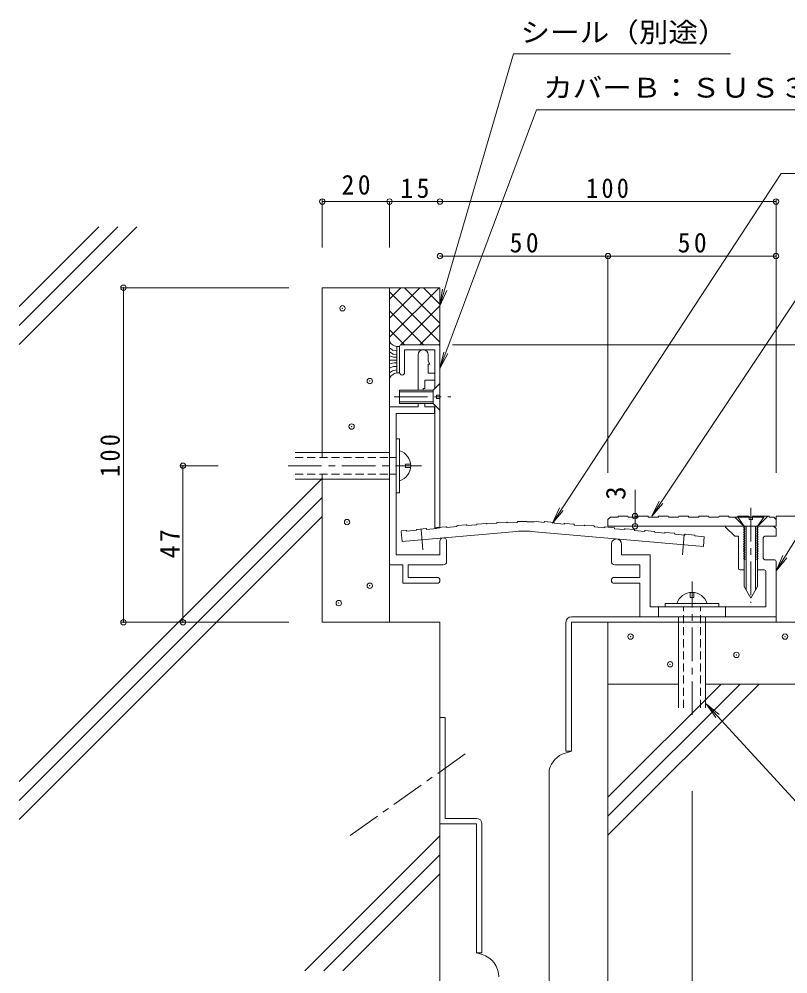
# Model space of a CAD drawing. Units: millimetres at full size, sheet at 1:2. Extents: x -203 to 293, y -274 to 174.
# Drawn here: x -202.8 to 26, y -110.7 to 173.6 of the extents above; entities that cross this region are included whole.
import ezdxf
from ezdxf.enums import TextEntityAlignment as Align

# ---------------------------------------------------------------- set-up
doc = ezdxf.new("R2010")
doc.units = ezdxf.units.MM
doc.header["$LTSCALE"] = 2
doc.header["$PDMODE"] = 32
doc.header["$PDSIZE"] = 1.6
doc.linetypes.add('CHAIN1', pattern=[8, 5, -1, 1, -1])
doc.linetypes.add('DASHED1', pattern=[1.8, 1.2, -0.6])
for name, color, linetype, lineweight in [('D-0', 3, 'Continuous', 9), ('D-1', 2, 'Continuous', 9), ('D-2', 3, 'Continuous', 9), ('D-3', 6, 'Continuous', 5), ('D-4', 7, 'Continuous', 9), ('D-5', 7, 'Continuous', 9)]:
    doc.layers.add(name, color=color, linetype=linetype, lineweight=lineweight)
doc.styles.add('ＭＳ ゴシック', font='')
doc.styles.get('ＭＳ ゴシック').set_extended_font_data('MS Gothic')

msp = doc.modelspace()

# ---------------------------------------------------------------- linework, layer by layer
at = {"layer": 'D-0'}
for p, q in [((-91.485, 73.874), (-92.579, 74.493)), ((-91.485, 74.962), (-92.53, 75.68)), ((-90.391, 74.789), (-91.462, 74.988)), ((-90.394, 76.146), (-89.589, 76.146)), ((-90.388, 76.134), (-90.388, 68.249)), ((-89.588, 76.134), (-89.588, 68.249)), ((-89.543, 68.371), (-89.543, 76.121)), ((-78.043, 76.621), (-89.043, 76.621)), ((-79.043, 75.121), (-88.043, 75.121)), ((-88.043, 68.371), (-88.043, 75.121)), ((-79.043, 63.621), (-79.043, 75.121)), ((-77.543, 22.121), (-77.543, 76.121)), ((-91.385, 72.983), (-92.553, 73.328)), ((-90.391, 72.091), (-92.553, 72.091)), ((-90.417, 73.774), (-91.412, 73.847)), ((-90.391, 72.983), (-91.362, 72.983)), ((-91.435, 70.135), (-92.553, 69.643)), ((-90.391, 70.212), (-91.385, 70.135)), ((-90.404, 68.249), (-89.586, 68.249)), ((-79.043, 22.121), (-79.043, 58.621)), ((17.056, 22.621), (20.056, 25.621)), ((22.457, 25.621), (22.457, 22.621)), ((-69.719, 23.031), (-72.407, 22.78)), ((-69.555, 22.896), (-69.546, 22.796)), ((-63.726, 23.438), (-66.42, 23.257)), ((-63.566, 23.298), (-63.56, 23.199)), ((-57.737, 23.844), (-60.435, 23.734)), ((-57.581, 23.7), (-57.577, 23.6)), ((-51.712, 24.067), (-54.41, 23.98)), ((-51.557, 23.922), (-49.411, 23.896)), ((-48.891, 23.974), (-49.411, 23.896)), ((-48.891, 23.974), (-46.522, 23.761)), ((-46.513, 23.861), (-46.522, 23.761)), ((-43.661, 23.755), (-46.35, 23.997)), ((-43.525, 23.592), (-43.534, 23.492)), ((-43.534, 23.492), (-40.546, 23.223)), ((-40.538, 23.323), (-40.546, 23.223)), ((-37.686, 23.217), (-40.375, 23.459)), ((-37.55, 23.054), (-37.559, 22.954)), ((-37.559, 22.954), (-34.571, 22.685)), ((-34.562, 22.785), (-34.571, 22.685)), ((-31.71, 22.679), (-34.399, 22.921)), ((-27.543, 24.621), (-26.843, 25.321)), ((-27.543, 22.621), (-27.543, 24.621)), ((12.857, 22.621), (10.157, 25.321)), ((22.457, 24.621), (21.757, 25.321)), ((-87.641, 21.355), (-89.128, 21.216)), ((-89.089, 21.082), (-88.827, 18.094)), ((-54.717, 21.078), (-88.827, 18.094)), ((-87.477, 21.22), (-87.468, 21.12)), ((-84.481, 21.4), (-87.468, 21.12)), ((-84.49, 21.499), (-84.481, 21.4)), ((-81.667, 21.914), (-84.355, 21.663)), ((-81.503, 21.779), (-81.494, 21.679)), ((-78.507, 21.958), (-81.494, 21.679)), ((-77.543, 22.121), (-79.043, 22.121)), ((-78.516, 22.058), (-78.507, 21.958)), ((-75.693, 22.473), (-78.381, 22.221)), ((-75.529, 22.337), (-75.52, 22.238)), ((-72.533, 22.517), (-75.52, 22.238)), ((-72.542, 22.617), (-72.533, 22.517)), ((-50.36, 21.078), (0.86, 16.597)), ((-31.574, 22.516), (-31.583, 22.417)), ((-31.583, 22.417), (-28.595, 22.148)), ((-28.586, 22.247), (-28.595, 22.148)), ((-25.734, 22.141), (-28.423, 22.383)), ((22.457, 22.621), (-27.543, 22.621)), ((-25.598, 21.978), (-25.607, 21.879)), ((-25.607, 21.879), (-22.619, 21.61)), ((-22.61, 21.709), (-22.619, 21.61)), ((-19.758, 21.603), (-22.447, 21.845)), ((-19.622, 21.441), (-19.631, 21.341)), ((-19.631, 21.341), (-16.643, 21.072)), ((-16.634, 21.172), (-16.643, 21.072)), ((-13.782, 21.066), (-16.471, 21.308)), ((-13.646, 20.903), (-13.655, 20.803)), ((-13.655, 20.803), (-10.667, 20.534)), ((-10.658, 20.634), (-10.667, 20.534)), ((-7.807, 20.528), (-10.496, 20.77)), ((-7.671, 20.365), (-7.68, 20.265)), ((-7.68, 20.265), (-4.692, 19.996)), ((-4.683, 20.096), (-4.692, 19.996)), ((-1.831, 19.99), (-4.52, 20.232)), ((-1.695, 19.827), (-1.704, 19.727)), ((-1.704, 19.727), (1.077, 19.477)), ((1.122, 19.586), (0.86, 16.597))]:
    msp.add_line(p, q, dxfattribs=at)
at = {"layer": 'D-0', "linetype": 'CHAIN1'}
for p, q in [((-83.112, 21.605), (-82.589, 15.628)), ((-4.855, 20.109), (-5.378, 14.131))]:
    msp.add_line(p, q, dxfattribs=at)
at = {"layer": 'D-0'}
for points in [[(-90.391, 71.226), (-91.162, 71.226), (-92.553, 71.003)], [(-90.391, 69.171), (-91.685, 68.898), (-92.53, 68.229)], [(-66.559, 23.097), (-66.553, 22.997), (-69.546, 22.796)], [(-60.579, 23.578), (-60.575, 23.478), (-63.572, 23.355)], [(-54.555, 23.825), (-54.552, 23.725), (-57.551, 23.629)]]:
    msp.add_lwpolyline(points, dxfattribs=at)
for centre, radius, start, end in [((-90.215, 78.762), 2.619, 205.46629, 266.15474), ((-89.043, 76.121), 0.5, 90, 180), ((-78.043, 76.121), 0.5, 0, 90), ((-90.042, 65.573), 2.709, 97.96758, 156.66208), ((-88.793, 68.371), 0.75, 180, 0), ((-72.393, 22.631), 0.15, 95.34065, 185.34729), ((-69.705, 22.882), 0.15, 5.34729, 95.33986), ((-66.41, 23.107), 0.15, 93.84065, 183.84729), ((-63.716, 23.288), 0.15, 3.84729, 93.83986), ((-60.429, 23.584), 0.15, 92.34065, 182.34729), ((-57.731, 23.694), 0.15, 2.34729, 92.33986), ((-54.406, 23.83), 0.15, 91.84065, 181.84729), ((-51.707, 23.917), 0.15, 1.84729, 91.83986), ((-46.364, 23.847), 0.15, 84.8535, 174.85935), ((-43.675, 23.605), 0.15, 354.86014, 84.85271), ((-40.388, 23.309), 0.15, 84.86014, 174.86014), ((-37.699, 23.067), 0.15, 354.8535, 84.85271), ((-34.412, 22.772), 0.15, 84.8535, 174.85935), ((-87.627, 21.206), 0.15, 5.34729, 95.33986), ((-84.341, 21.513), 0.15, 95.34065, 185.34729), ((-81.653, 21.765), 0.15, 5.34729, 95.33986), ((-78.367, 22.072), 0.15, 95.34065, 185.34729), ((-75.679, 22.323), 0.15, 5.34729, 95.33986), ((-52.538, -3.827), 25, 85, 95), ((-31.723, 22.53), 0.15, 354.8535, 84.85935), ((-28.436, 22.234), 0.15, 84.8535, 174.85935), ((-25.747, 21.992), 0.15, 354.86014, 84.85271), ((-22.461, 21.696), 0.15, 84.86014, 174.86014), ((-19.772, 21.454), 0.15, 354.86678, 84.85271), ((-16.485, 21.158), 0.15, 84.8535, 174.86014), ((-13.796, 20.916), 0.15, 354.85855, 84.86599), ((-10.509, 20.62), 0.15, 84.8535, 174.86014), ((-7.82, 20.378), 0.15, 354.85855, 84.86599), ((-4.533, 20.082), 0.15, 84.8535, 174.86014), ((-1.844, 19.84), 0.15, 354.85855, 84.86599)]:
    msp.add_arc(centre, radius, start, end, dxfattribs=at)
at = {"layer": 'D-1'}
for p, q in [((-84.043, 63.121), (-84.043, 73.635)), ((-81.043, 71.735), (-81.043, 73.635)), ((-80.543, 70.869), (-81.043, 71.735)), ((-81.043, 70.869), (-80.543, 70.869)), ((-81.043, 68.135), (-81.043, 70.869)), ((-82.043, 63.621), (-82.043, 66.135)), ((-79.043, 66.135), (-82.043, 66.135)), ((-79.043, 68.135), (-81.043, 68.135)), ((-89.543, 63.121), (-89.543, 59.121)), ((-79.543, 62.621), (-89.543, 62.621)), ((-82.543, 63.621), (-82.043, 63.621)), ((-82.543, 63.121), (-82.543, 63.621)), ((-79.543, 63.121), (-79.543, 59.121)), ((-84.043, 58.135), (-92.543, 58.135)), ((-92.543, 58.135), (-92.543, 11.121)), ((-89.543, 59.621), (-79.543, 59.621)), ((-84.043, 58.135), (-84.043, 59.121)), ((-82.043, 58.135), (-82.043, 59.121)), ((-79.193, 58.135), (-82.043, 58.135)), ((-79.193, 56.135), (-79.193, 58.135)), ((-90.543, 56.135), (-90.543, 14.121)), ((-79.193, 56.135), (-90.543, 56.135)), ((-90.552, 50.609), (-90.552, 40.602)), ((-90.552, 48.602), (-89.552, 48.602)), ((-89.552, 48.602), (-89.552, 32.602)), ((-120.623, 44.602), (-92.543, 44.602)), ((-92.543, 43.102), (-90.552, 43.102)), ((-87.752, 41.102), (-86.278, 41.102)), ((-87.752, 40.102), (-87.752, 41.102)), ((-87.752, 40.102), (-86.278, 40.102)), ((-92.543, 38.102), (-90.552, 38.102)), ((-120.623, 36.602), (-92.543, 36.602)), ((-89.552, 32.602), (-90.552, 32.602)), ((11.107, 25.621), (11.107, 25.32)), ((18.806, 25.621), (15.456, 25.621)), ((18.807, 25.621), (15.457, 25.621)), ((18.806, 25.621), (18.806, 25.321)), ((18.806, 25.62), (18.806, 25.32)), ((11.106, 25.321), (14.456, 25.321)), ((11.107, 25.32), (14.456, 25.32)), ((15.457, 24.62), (14.456, 24.62)), ((15.456, 25.321), (18.806, 25.321)), ((15.457, 25.32), (18.806, 25.32)), ((16.956, 22.621), (18.806, 25.321)), ((7.457, 22.621), (7.457, 22.32)), ((7.457, 22.32), (10.157, 19.62)), ((13.207, 22.44), (12.757, 22.18)), ((12.757, 22.18), (13.207, 21.921)), ((12.956, 22.621), (12.949, 4.621)), ((13.207, 22.621), (13.207, 22.44)), ((13.556, 22.621), (13.549, 3.582)), ((16.356, 22.621), (16.349, 3.581)), ((16.707, 22.621), (16.707, 22.44)), ((16.707, 22.44), (17.157, 22.18)), ((17.157, 22.18), (16.707, 21.921)), ((16.956, 22.621), (16.949, 4.621)), ((21.749, 22.621), (22.457, 21.913)), ((22.457, 21.913), (22.457, 19.62)), ((-77.543, 14.121), (-77.543, 18.121)), ((-75.543, 12.121), (-75.543, 18.121)), ((-26.538, 12.121), (-26.538, 17.311)), ((10.157, 19.62), (11.257, 19.62)), ((11.257, 10.121), (11.257, 19.62)), ((18.657, 13.14), (18.657, 19.121)), ((19.157, 19.62), (22.457, 19.62)), ((-90.543, 14.121), (-77.543, 14.121)), ((19.157, 12.64), (21.957, 12.64)), ((22.457, 12.14), (22.457, -4.379)), ((-92.543, 11.121), (-88.543, 11.121)), ((-88.543, 5.62), (-88.543, 11.121)), ((12.951, 9.621), (11.757, 9.621)), ((18.957, 9.621), (16.951, 9.621)), ((19.462, -1.379), (19.462, 9.12)), ((-87.043, 7.37), (-78.418, 7.37)), ((-78.418, 5.62), (-88.543, 5.62)), ((-3.041, 1.42), (-3.041, 2.894)), ((-2.041, 1.42), (-2.041, 2.894)), ((12.949, 4.621), (14.949, 1.157)), ((16.949, 4.621), (14.949, 1.157)), ((-2.041, 1.42), (-3.041, 1.42)), ((-12.541, -4.38), (-12.541, -1.379)), ((-10.541, -0.379), (5.459, -0.379)), ((-10.541, -1.379), (-10.541, -0.379)), ((5.459, -0.379), (5.459, -1.379)), ((7.459, -4.38), (7.459, -1.379)), ((22.457, -4.379), (-18.043, -4.379)), ((-6.541, -31.451), (-6.541, -4.38)), ((1.459, -31.451), (1.459, -4.38))]:
    msp.add_line(p, q, dxfattribs=at)
at = {"layer": 'D-1', "linetype": 'CHAIN1'}
for p, q in [((-91.197, 61.121), (-74.335, 61.121)), ((-122.74, 40.602), (-83.055, 40.602)), ((14.956, 28.104), (14.956, 10.703)), ((14.956, 28.104), (14.956, 10.703)), ((14.956, 28.104), (14.956, -0.202)), ((-2.541, -33.567), (-2.541, 6.117))]:
    msp.add_line(p, q, dxfattribs=at)
at = {"layer": 'D-1', "linetype": 'DASHED1'}
for p, q in [((-120.623, 43.102), (-92.543, 43.102)), ((-120.623, 38.102), (-92.543, 38.102)), ((-5.041, -31.451), (-5.041, -1.379)), ((-0.041, -31.451), (-0.041, -1.379))]:
    msp.add_line(p, q, dxfattribs=at)
at = {"layer": 'D-1'}
for points in [[(-77.543, 65.121), (-79.543, 63.121), (-89.543, 63.121)], [(-77.543, 61.621), (-78.543, 61.621), (-78.543, 60.621), (-77.543, 60.621)], [(-89.543, 59.121), (-79.543, 59.121), (-77.543, 57.121)], [(11.106, 25.621), (11.106, 25.321), (12.956, 22.621)], [(15.456, 25.621), (15.456, 24.621), (14.456, 24.621), (14.456, 25.621)], [(13.207, 21.921), (13.207, 21.74), (12.757, 21.48), (13.207, 21.221), (13.207, 21.04), (12.757, 20.78), (13.207, 20.52), (13.207, 20.34), (12.757, 20.08), (13.207, 19.821), (13.207, 19.64), (12.757, 19.38), (13.207, 19.121), (13.207, 18.94), (12.757, 18.68), (13.207, 18.421), (13.207, 18.24), (12.757, 17.98), (13.207, 17.721), (13.207, 17.54), (12.757, 17.28), (13.207, 17.021), (13.207, 16.84), (12.757, 16.58), (13.207, 16.321), (13.207, 16.14), (12.757, 15.88), (13.207, 15.621), (13.207, 15.44), (12.757, 15.18), (13.207, 14.921), (13.207, 14.74), (12.757, 14.48), (13.207, 14.221), (13.207, 14.04), (12.757, 13.78), (13.207, 13.521), (13.207, 13.34), (12.757, 13.08), (13.207, 12.821)], [(16.707, 21.921), (16.707, 21.74), (17.157, 21.48), (16.707, 21.221), (16.707, 21.04), (17.157, 20.78), (16.707, 20.52), (16.707, 20.34), (17.157, 20.08), (16.707, 19.821), (16.707, 19.64), (17.157, 19.38), (16.707, 19.121), (16.707, 18.94), (17.157, 18.68), (16.707, 18.421), (16.707, 18.24), (17.157, 17.98), (16.707, 17.721), (16.707, 17.54), (17.157, 17.28), (16.707, 17.021), (16.707, 16.84), (17.157, 16.58), (16.707, 16.321), (16.707, 16.14), (17.157, 15.88), (16.707, 15.621), (16.707, 15.44), (17.157, 15.18), (16.707, 14.921), (16.707, 14.74), (17.157, 14.48), (16.707, 14.221), (16.707, 14.04), (17.157, 13.78), (16.707, 13.521), (16.707, 13.34), (17.157, 13.08), (16.707, 12.821)], [(-23.538, 17.311), (-23.538, 14.121), (-15.038, 14.121), (-15.038, -1.379), (19.462, -1.379)], [(13.207, 12.821), (13.207, 12.64), (13.173, 12.62)], [(16.707, 12.821), (16.707, 12.64), (16.741, 12.62)], [(-87.043, 7.37), (-87.043, 11.121), (-76.543, 11.121)], [(-25.668, 7.37), (-18.038, 7.37), (-18.038, 11.121), (-25.538, 11.121)], [(-18.043, -4.379), (-18.043, 5.62), (-25.668, 5.62)]]:
    msp.add_lwpolyline(points, dxfattribs=at)
for centre, radius, start, end in [((-82.543, 73.635), 1.5, 0, 180), ((-90.969, 40.602), 4.718, 287.49231, 72.50768), ((-76.543, 18.121), 1, 0, 180), ((-25.038, 17.311), 1.5, 0.00002, 177.39169), ((19.157, 19.121), 0.5, 90, 180), ((-76.543, 12.121), 1, 270, 0), ((-25.538, 12.121), 1, 180, 270), ((19.157, 13.14), 0.5, 180, 270), ((21.957, 12.14), 0.5, 0, 90), ((11.757, 10.121), 0.5, 180, 270), ((18.957, 9.12), 0.5, 0, 90), ((-78.418, 6.495), 0.875, 270, 90), ((-25.668, 6.495), 0.875, 90, 270), ((-2.541, -1.797), 4.718, 17.49231, 162.50768)]:
    msp.add_arc(centre, radius, start, end, dxfattribs=at)
at = {"layer": 'D-2'}
for p, q in [((-21.743, 25.621), (-24.343, 25.621)), ((-15.743, 25.621), (-18.343, 25.621)), ((-9.743, 25.621), (-12.343, 25.621)), ((-3.743, 25.621), (-6.343, 25.621)), ((2.257, 25.621), (-0.343, 25.621)), ((8.257, 25.621), (5.657, 25.621)), ((14.257, 25.621), (11.107, 25.621)), ((20.257, 25.621), (17.657, 25.621)), ((-26.843, 25.321), (-24.543, 25.321)), ((-24.543, 25.421), (-24.543, 25.321)), ((-21.543, 25.421), (-21.543, 25.321)), ((-18.543, 25.321), (-21.543, 25.321)), ((-18.543, 25.421), (-18.543, 25.321)), ((-15.543, 25.421), (-15.543, 25.321)), ((-12.543, 25.321), (-15.543, 25.321)), ((-12.543, 25.421), (-12.543, 25.321)), ((-9.543, 25.421), (-9.543, 25.321)), ((-6.543, 25.321), (-9.543, 25.321)), ((-6.543, 25.421), (-6.543, 25.321)), ((-3.543, 25.421), (-3.543, 25.321)), ((-0.543, 25.321), (-3.543, 25.321)), ((-0.543, 25.421), (-0.543, 25.321)), ((2.457, 25.421), (2.457, 25.321)), ((5.457, 25.321), (2.457, 25.321)), ((5.457, 25.421), (5.457, 25.321)), ((8.457, 25.421), (8.457, 25.321)), ((11.457, 25.321), (8.457, 25.321)), ((14.457, 25.421), (14.457, 25.321)), ((17.457, 25.321), (14.457, 25.321)), ((17.457, 25.421), (17.457, 25.321)), ((20.457, 25.421), (20.457, 25.321)), ((21.757, 25.321), (20.457, 25.321))]:
    msp.add_line(p, q, dxfattribs=at)
at = {"layer": 'D-2', "color": 4}
for p, q in [((22.457, -4.38), (-38.443, -4.38)), ((22.457, -4.38), (22.457, -5.98)), ((-40.044, -5.98), (-40.044, -44.38)), ((-38.443, -44.38), (-38.443, -5.98)), ((-38.443, -5.98), (22.457, -5.98)), ((-75.943, -34.379), (-77.543, -34.379)), ((-77.543, -34.379), (-77.543, -87.779)), ((-75.943, -34.379), (-75.943, -64.38)), ((-40.283, -44.937), (-38.653, -44.443)), ((-40.044, -44.38), (-38.443, -44.38)), ((-38.653, -44.443), (-38.443, -44.38)), ((-45.043, -49.933), (-45.043, -119.379)), ((-66.643, -64.38), (-75.943, -64.38)), ((-77.543, -65.979), (-66.643, -65.979)), ((-65.043, -65.979), (-65.043, -104.38)), ((-65.013, -104.873), (-66.643, -104.38))]:
    msp.add_line(p, q, dxfattribs=at)
at = {"layer": 'D-2', "color": 4, "linetype": 'CHAIN1'}
msp.add_line((-70.031, -45.183), (-104.82, -69.873), dxfattribs=at)
at = {"layer": 'D-2', "color": 4}
msp.add_lwpolyline([(-65.043, -104.38), (-66.643, -104.38), (-66.643, -65.979)], dxfattribs=at)
at = {"layer": 'D-2'}
for centre, start, end in [((-24.343, 25.421), 90, 180), ((-21.743, 25.421), 0, 90), ((-18.343, 25.421), 90, 180), ((-15.743, 25.421), 0, 90), ((-12.343, 25.421), 90, 180), ((-9.743, 25.421), 0, 90), ((-6.343, 25.421), 90, 180), ((-3.743, 25.421), 0, 90), ((-0.343, 25.421), 90, 180), ((2.257, 25.421), 0, 90), ((5.657, 25.421), 90, 180), ((8.257, 25.421), 0, 90), ((14.257, 25.421), 0, 90), ((17.657, 25.421), 90, 180), ((20.257, 25.421), 0, 90)]:
    msp.add_arc(centre, 0.2, start, end, dxfattribs=at)
at = {"layer": 'D-2', "color": 4}
for centre, radius, start, end in [((-38.443, -5.98), 1.6, 90, 180), ((-38.254, -51.636), 7, 106.85841, 165.91717), ((-66.643, -65.979), 1.6, 0, 90), ((-67.043, -111.573), 7, 0, 73.14159)]:
    msp.add_arc(centre, radius, start, end, dxfattribs=at)
at = {"layer": 'D-3'}
for p, q in [((-202.757, 76.736), (-167.7, 111.793)), ((-202.757, 82.392), (-173.357, 111.793)), ((-202.757, 88.049), (-179.014, 111.793)), ((-77.543, 93.621), (-112.543, 93.621)), ((-112.543, 93.621), (-112.543, 43.119)), ((-92.543, 78.898), (-77.82, 93.621)), ((-92.543, 84.555), (-83.477, 93.621)), ((-92.543, 90.211), (-89.134, 93.621)), ((-92.543, 93.621), (-92.543, -5.98)), ((-92.543, 92.395), (-77.543, 77.395)), ((-88.112, 93.621), (-77.543, 83.052)), ((-82.456, 93.621), (-77.543, 88.708)), ((-77.543, 93.621), (-77.543, 76.121)), ((-89.164, 76.621), (-77.543, 88.241)), ((-92.543, 86.738), (-82.426, 76.621)), ((-83.507, 76.621), (-77.543, 82.584)), ((-92.543, 81.081), (-88.083, 76.621)), ((-77.85, 76.621), (-77.543, 76.927)), ((-112.543, 38.119), (-112.543, -5.98)), ((-112.543, 36.842), (-193.713, -44.328)), ((-202.757, -59.029), (-112.543, 31.185)), ((22.457, 25.621), (89.888, 25.621)), ((-112.543, 25.528), (-187.598, -49.527)), ((-77.543, -5.98), (-112.543, -5.98)), ((-77.543, -5.98), (-77.543, -143.959)), ((32.457, -5.979), (-27.543, -5.979)), ((-27.543, -143.959), (-27.543, -5.979)), ((-6.541, -24.379), (-27.543, -24.379)), ((-27.543, -58.042), (6.119, -24.379)), ((-27.543, -63.698), (11.775, -24.379)), ((-27.543, -69.355), (17.432, -24.379)), ((32.457, -24.379), (1.459, -24.379)), ((1.459, -34.696), (11.775, -24.379)), ((1.459, -40.353), (17.432, -24.379)), ((-202.757, -53.372), (-193.713, -44.328)), ((-202.757, -64.686), (-187.598, -49.527)), ((-117.724, -109.76), (-77.543, -69.58)), ((-112.067, -109.76), (-77.543, -75.237)), ((-106.41, -109.76), (-77.543, -80.893))]:
    msp.add_line(p, q, dxfattribs=at)
for p in [(-106.541, 87.492), (-98.417, 65.828), (-103.833, 52.288), (-105.187, 23.854), (-98.417, 4.898), (-107.639, -0.275), (-20.831, -10.247), (25.13, -10.247), (10.681, -15.688), (-9.046, -18.497)]:
    msp.add_point(p, dxfattribs=at)
at = {"layer": 'D-4'}
for p, q in [((-112.543, 119.867), (-112.543, 105.621)), ((22.457, 119.867), (22.457, 38.474)), ((-92.544, 119.267), (-112.543, 119.267)), ((-92.544, 119.267), (22.457, 119.267)), ((-92.544, 119.267), (-92.544, 105.621)), ((-77.543, 103.034), (22.457, 103.034)), ((-27.543, 103.034), (-27.543, 38.474)), ((-122.538, 93.621), (-172.308, 93.621)), ((-171.708, -5.98), (-171.708, 93.621)), ((96.357, 76.621), (-73.85, 76.621)), ((-143.523, 40.619), (-154.61, 40.619)), ((-154.01, 40.619), (-154.01, -5.98)), ((-19.496, 22.62), (-19.496, 33.453)), ((-19.496, 25.621), (-18.896, 25.621)), ((-19.496, 22.62), (-18.896, 22.62)), ((-122.538, -5.98), (-172.308, -5.98)), ((-2.541, -56.271), (-2.541, -134.034))]:
    msp.add_line(p, q, dxfattribs=at)
for p in [(-112.543, 119.267), (-92.544, 119.267), (-77.543, 119.267), (22.457, 119.267), (-77.543, 103.034), (-27.543, 103.034), (22.457, 103.034), (-171.708, 93.621), (-154.01, 40.619), (-19.496, 25.621), (-19.496, 22.62), (-171.708, -5.98), (-154.01, -5.98)]:
    msp.add_point(p, dxfattribs=at)
at = {"layer": 'D-5'}
for p, q in [((-55.684, 163.296), (8.87, 163.296)), ((-48.792, 146.604), (132.303, 146.604)), ((23.979, 127.607), (-44.088, 23.541)), ((23.979, 127.607), (252.449, 127.607)), ((-77.543, 88.241), (-75.531, 92.818)), ((70.258, 85.963), (22.457, 9.353)), ((-77.543, 69.594), (-75.198, 74.01)), ((-14.512, 25.621), (-11.22, 29.384)), ((-44.088, 23.541), (-41.921, 28.047)), ((-44.088, 23.541), (-40.828, 27.332)), ((22.457, 9.353), (24.527, 13.904)), ((22.457, 9.353), (25.634, 13.213)), ((1.685, -30.227), (4.555, -34.321))]:
    msp.add_line(p, q, dxfattribs=at)
for points in [[(-55.684, 163.296), (-77.543, 88.241), (-76.784, 93.183)], [(-48.792, 146.604), (-77.543, 69.594), (-76.421, 74.466)], [(36.512, 102.216), (-14.512, 25.621), (-12.306, 30.108)], [(55.129, -88.48), (1.685, -30.227), (5.517, -33.438)]]:
    msp.add_lwpolyline(points, dxfattribs=at)

# ---------------------------------------------------------------- texts
at = {"layer": 'D-4', "color": 2, "style": 'ＭＳ ゴシック'}
msp.add_text('3', height=5.865, rotation=90, dxfattribs=at).set_placement((-20.578, 30.476), align=Align.BOTTOM_LEFT)
at = {"layer": 'D-4', "color": 2, "char_height": 5.865, "attachment_point": 7, "style": 'ＭＳ ゴシック'}
for s, insert in [('\\T1.27;\\W0.95;20', (-106.794, 121.267)), ('\\T1.27;\\W0.95;15', (-89.293, 120.267)), ('\\T1.27;\\W0.9;100', (-34.043, 120.267)), ('\\T1.27;\\W0.95;50', (-56.793, 104.034)), ('\\T1.27;\\W0.95;50', (-6.793, 104.034))]:
    msp.add_mtext(s, dxfattribs=dict(at, insert=insert))
at = {"layer": 'D-4', "color": 2, "char_height": 5.865, "attachment_point": 7, "rotation": 90, "style": 'ＭＳ ゴシック'}
for s, insert in [('\\T1.27;\\W0.9;100', (-172.708, 37.321)), ('\\T1.27;\\W0.95;47', (-155.01, 13.07))]:
    msp.add_mtext(s, dxfattribs=dict(at, insert=insert))
at = {"layer": 'D-5', "color": 2, "style": 'ＭＳ ゴシック', "width": 1.1}
for s, p in [('シール（別途）', (-53.575, 164.982)), ('カバーＢ：ＳＵＳ３０４Ｈ．Ｌ．ｔ＝１．５', (-46.84, 148.464))]:
    msp.add_text(s, height=5.865, dxfattribs=at).set_placement(p, align=Align.BOTTOM_LEFT)

doc.saveas('drawing.dxf')
